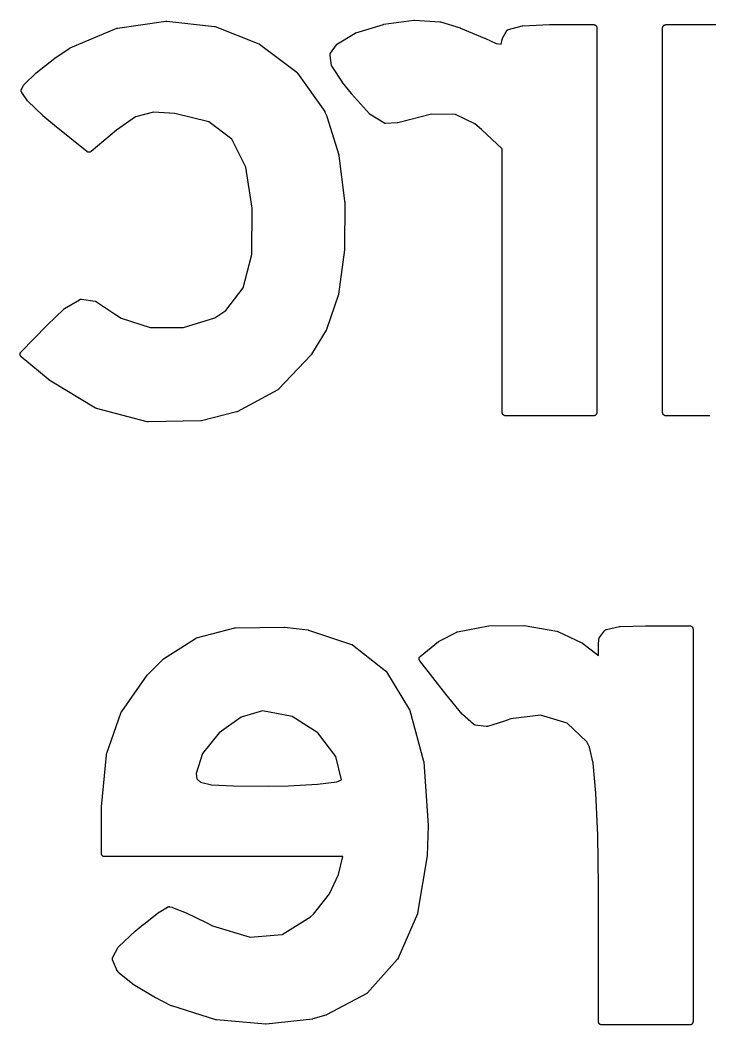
# Model space of a CAD drawing. Extents: x 69 to 230, y -100 to -50.
# Drawn here: x 76.629 to 77.711, y -99.623 to -98.046 of the extents above; entities that cross this region are included whole.
import ezdxf

# ---------------------------------------------------------------- set-up
doc = ezdxf.new("R2010")
doc.units = 0
doc.layers.add('BLACK', color=7, linetype='CONTINUOUS')

msp = doc.modelspace()

# ---------------------------------------------------------------- linework, layer by layer
at = {"layer": 'BLACK', "linetype": 'CONTINUOUS'}
for p, q in [((76.708, -98.0902), (76.7808, -98.0593)), ((76.7808, -98.0593), (76.7809, -98.0593)), ((76.7809, -98.0593), (76.781, -98.0592)), ((76.781, -98.0592), (76.7811, -98.0592)), ((76.7811, -98.0592), (76.7815, -98.0591)), ((76.7815, -98.0591), (76.7818, -98.059)), ((76.7818, -98.059), (76.7819, -98.059)), ((76.7819, -98.059), (76.7821, -98.0589)), ((76.7821, -98.0589), (76.8581, -98.0481)), ((76.8581, -98.0481), (76.8582, -98.0481)), ((76.8582, -98.0481), (76.8583, -98.0481)), ((76.8583, -98.0481), (76.8584, -98.0481)), ((76.8584, -98.0481), (76.8587, -98.0481)), ((76.8587, -98.0481), (76.8591, -98.0481)), ((76.8591, -98.0481), (76.8593, -98.0481)), ((76.8593, -98.0481), (76.8594, -98.0481)), ((76.8594, -98.0481), (76.934, -98.0565)), ((76.934, -98.0565), (76.934, -98.0565)), ((76.934, -98.0565), (76.9342, -98.0566)), ((76.9342, -98.0566), (76.9343, -98.0566)), ((76.9343, -98.0566), (76.9346, -98.0567)), ((76.9346, -98.0567), (76.935, -98.0567)), ((76.935, -98.0567), (76.9351, -98.0568)), ((76.9351, -98.0568), (76.9352, -98.0568)), ((76.9352, -98.0568), (77.0038, -98.0836)), ((77.1558, -98.0665), (77.1991, -98.0532)), ((77.1991, -98.0532), (77.1991, -98.0532)), ((77.1991, -98.0532), (77.1995, -98.0532)), ((77.1995, -98.0532), (77.1998, -98.0531)), ((77.1998, -98.0531), (77.2468, -98.0465)), ((77.2468, -98.0465), (77.2468, -98.0465)), ((77.2468, -98.0465), (77.2468, -98.0465)), ((77.2468, -98.0465), (77.2468, -98.0465)), ((77.2468, -98.0465), (77.2474, -98.0465)), ((77.2474, -98.0465), (77.2478, -98.0465)), ((77.2478, -98.0465), (77.2478, -98.0465)), ((77.2478, -98.0465), (77.2478, -98.0465)), ((77.2478, -98.0465), (77.2478, -98.0465)), ((77.2478, -98.0465), (77.2874, -98.049)), ((77.2874, -98.049), (77.2875, -98.049)), ((77.2875, -98.049), (77.2876, -98.049)), ((77.2876, -98.049), (77.2877, -98.049)), ((77.2877, -98.049), (77.2881, -98.0491)), ((77.2881, -98.0491), (77.2885, -98.0491)), ((77.2885, -98.0491), (77.2885, -98.0492)), ((77.2885, -98.0492), (77.2886, -98.0492)), ((77.2886, -98.0492), (77.3194, -98.0588)), ((77.3194, -98.0588), (77.3195, -98.0588)), ((77.3195, -98.0588), (77.3197, -98.0589)), ((77.3197, -98.0589), (77.3199, -98.059)), ((77.3199, -98.059), (77.3579, -98.075)), ((77.394, -98.0619), (77.3944, -98.0616)), ((77.3944, -98.0616), (77.3945, -98.0616)), ((77.3945, -98.0616), (77.395, -98.0614)), ((77.3945, -98.0616), (77.3945, -98.0616)), ((77.395, -98.0614), (77.3954, -98.0613)), ((77.3954, -98.0613), (77.4168, -98.0554)), ((77.3954, -98.0613), (77.3954, -98.0613)), ((77.3954, -98.0613), (77.3954, -98.0613)), ((77.4168, -98.0554), (77.4169, -98.0554)), ((77.4169, -98.0554), (77.4169, -98.0554)), ((77.4169, -98.0554), (77.417, -98.0554)), ((77.417, -98.0554), (77.4174, -98.0553)), ((77.4174, -98.0553), (77.4179, -98.0553)), ((77.4179, -98.0553), (77.4595, -98.0536)), ((77.4179, -98.0553), (77.4179, -98.0553)), ((77.4179, -98.0553), (77.4179, -98.0553)), ((77.4595, -98.0536), (77.4595, -98.0536)), ((77.4595, -98.0536), (77.4596, -98.0536)), ((77.4596, -98.0536), (77.4597, -98.0536)), ((77.4597, -98.0536), (77.5289, -98.0536)), ((77.5289, -98.0536), (77.5294, -98.0537)), ((77.5294, -98.0537), (77.5298, -98.0537)), ((77.5298, -98.0537), (77.5298, -98.0537)), ((77.5298, -98.0537), (77.5299, -98.0537)), ((77.5299, -98.0537), (77.5304, -98.0539)), ((77.5304, -98.0539), (77.5307, -98.054)), ((77.5307, -98.054), (77.5308, -98.054)), ((77.5308, -98.054), (77.5308, -98.054)), ((77.5308, -98.054), (77.5312, -98.0543)), ((77.5312, -98.0543), (77.5316, -98.0545)), ((77.5316, -98.0545), (77.5316, -98.0545)), ((77.5316, -98.0545), (77.5316, -98.0545)), ((77.5316, -98.0545), (77.532, -98.0548)), ((77.532, -98.0548), (77.5324, -98.0551)), ((77.5324, -98.0551), (77.5324, -98.0551)), ((77.5324, -98.0551), (77.5324, -98.0551)), ((77.5324, -98.0551), (77.5326, -98.0554)), ((77.5326, -98.0554), (77.533, -98.0558)), ((77.533, -98.0558), (77.533, -98.0559)), ((77.533, -98.0559), (77.533, -98.0559)), ((77.533, -98.0559), (77.5332, -98.0563)), ((77.5332, -98.0563), (77.5334, -98.0567)), ((77.5334, -98.0567), (77.5334, -98.0567)), ((77.5334, -98.0567), (77.5334, -98.0567)), ((77.5334, -98.0567), (77.5336, -98.0571)), ((77.5336, -98.0571), (77.5337, -98.0576)), ((77.5337, -98.0576), (77.5337, -98.0577)), ((77.5337, -98.0577), (77.5337, -98.0577)), ((77.5337, -98.0577), (77.5338, -98.0581)), ((77.5338, -98.0581), (77.5338, -98.0586)), ((77.5338, -98.0586), (77.5338, -98.6622)), ((77.637, -98.058), (77.6371, -98.0576)), ((77.637, -98.0585), (77.637, -98.058)), ((77.637, -98.6622), (77.637, -98.0585)), ((77.6371, -98.0576), (77.6373, -98.057)), ((77.6371, -98.0576), (77.6371, -98.0576)), ((77.6371, -98.0576), (77.6371, -98.0576)), ((77.6373, -98.057), (77.6374, -98.0567)), ((77.6374, -98.0566), (77.6377, -98.0561)), ((77.6374, -98.0567), (77.6374, -98.0566)), ((77.6374, -98.0567), (77.6374, -98.0567)), ((77.6377, -98.0561), (77.6378, -98.0558)), ((77.6378, -98.0558), (77.6378, -98.0558)), ((77.6378, -98.0558), (77.6379, -98.0558)), ((77.6379, -98.0558), (77.6382, -98.0554)), ((77.6382, -98.0554), (77.6385, -98.0551)), ((77.6385, -98.055), (77.6389, -98.0547)), ((77.6385, -98.0551), (77.6385, -98.055)), ((77.6385, -98.0551), (77.6385, -98.0551)), ((77.6389, -98.0547), (77.6392, -98.0544)), ((77.6392, -98.0544), (77.6397, -98.0542)), ((77.6392, -98.0544), (77.6392, -98.0544)), ((77.6392, -98.0544), (77.6392, -98.0544)), ((77.6397, -98.0542), (77.6401, -98.054)), ((77.6401, -98.054), (77.6405, -98.0539)), ((77.6401, -98.054), (77.6401, -98.054)), ((77.6401, -98.054), (77.6401, -98.054)), ((77.6405, -98.0539), (77.641, -98.0537)), ((77.641, -98.0537), (77.641, -98.0537)), ((77.641, -98.0537), (77.641, -98.0537)), ((77.641, -98.0537), (77.6415, -98.0537)), ((77.6415, -98.0537), (77.642, -98.0536)), ((77.642, -98.0536), (77.7804, -98.0536)), ((77.1269, -98.0837), (77.1547, -98.067)), ((77.1547, -98.067), (77.1548, -98.0669)), ((77.1548, -98.0669), (77.1549, -98.0669)), ((77.1549, -98.0668), (77.1553, -98.0667)), ((77.1549, -98.0669), (77.1549, -98.0668)), ((77.1553, -98.0667), (77.1557, -98.0665)), ((77.1557, -98.0665), (77.1558, -98.0665)), ((77.1558, -98.0665), (77.1558, -98.0665)), ((77.3579, -98.075), (77.3579, -98.075)), ((77.3579, -98.075), (77.358, -98.075)), ((77.358, -98.075), (77.358, -98.075)), ((77.358, -98.075), (77.3757, -98.0833)), ((77.3838, -98.0842), (77.3855, -98.0771)), ((77.3855, -98.0769), (77.3856, -98.0767)), ((77.3855, -98.0771), (77.3855, -98.0769)), ((77.3856, -98.0764), (77.3857, -98.0762)), ((77.3856, -98.0767), (77.3856, -98.0764)), ((77.3857, -98.076), (77.3858, -98.0757)), ((77.3857, -98.0762), (77.3857, -98.076)), ((77.3858, -98.0757), (77.3859, -98.0754)), ((77.3859, -98.0754), (77.386, -98.0753)), ((77.386, -98.0753), (77.3861, -98.0751)), ((77.3861, -98.0751), (77.3923, -98.0637)), ((77.3923, -98.0637), (77.3924, -98.0636)), ((77.3924, -98.0636), (77.3926, -98.0632)), ((77.3924, -98.0636), (77.3924, -98.0636)), ((77.3924, -98.0636), (77.3924, -98.0636)), ((77.3926, -98.0632), (77.3929, -98.0628)), ((77.3929, -98.0628), (77.3933, -98.0625)), ((77.3929, -98.0628), (77.3929, -98.0628)), ((77.3929, -98.0628), (77.3929, -98.0628)), ((77.3933, -98.0625), (77.3936, -98.0622)), ((77.3936, -98.0622), (77.3936, -98.0621)), ((77.3936, -98.0621), (77.3937, -98.0621)), ((77.3937, -98.0621), (77.394, -98.0619)), ((76.6842, -98.1057), (76.7072, -98.0906)), ((76.7072, -98.0906), (76.7076, -98.0904)), ((76.7072, -98.0906), (76.7072, -98.0906)), ((76.7076, -98.0904), (76.708, -98.0902)), ((77.0038, -98.0836), (77.0039, -98.0836)), ((77.0039, -98.0836), (77.0041, -98.0837)), ((77.0041, -98.0837), (77.0042, -98.0837)), ((77.0042, -98.0837), (77.0045, -98.0839)), ((77.0045, -98.0839), (77.0048, -98.084)), ((77.0048, -98.084), (77.0049, -98.0842)), ((77.0049, -98.0842), (77.005, -98.0842)), ((77.005, -98.0842), (77.0631, -98.1284)), ((77.1162, -98.0983), (77.1253, -98.0851)), ((77.1253, -98.0851), (77.1254, -98.0851)), ((77.1254, -98.085), (77.1257, -98.0846)), ((77.1254, -98.0851), (77.1254, -98.085)), ((77.1254, -98.085), (77.1254, -98.085)), ((77.1257, -98.0846), (77.126, -98.0843)), ((77.126, -98.0843), (77.1261, -98.0842)), ((77.126, -98.0843), (77.126, -98.0843)), ((77.1261, -98.0842), (77.1264, -98.084)), ((77.1264, -98.084), (77.1268, -98.0837)), ((77.1268, -98.0837), (77.1268, -98.0837)), ((77.1268, -98.0837), (77.1269, -98.0837)), ((77.3757, -98.0833), (77.3838, -98.0842)), ((76.6545, -98.1291), (76.6839, -98.106)), ((76.6839, -98.1059), (76.6841, -98.1058)), ((76.6839, -98.106), (76.6839, -98.1059)), ((76.6841, -98.1058), (76.6842, -98.1057)), ((77.1154, -98.1005), (77.1155, -98.1001)), ((77.1154, -98.1009), (77.1154, -98.1005)), ((77.1154, -98.101), (77.1154, -98.1009)), ((77.1154, -98.1011), (77.1154, -98.101)), ((77.1154, -98.1014), (77.1154, -98.1011)), ((77.1154, -98.1019), (77.1154, -98.1014)), ((77.1179, -98.1176), (77.1154, -98.1019)), ((77.1154, -98.1019), (77.1154, -98.1019)), ((77.1155, -98.0999), (77.1157, -98.0995)), ((77.1155, -98.1), (77.1155, -98.0999)), ((77.1155, -98.1001), (77.1155, -98.1)), ((77.1157, -98.0995), (77.1158, -98.0992)), ((77.1158, -98.0991), (77.1159, -98.099)), ((77.1158, -98.0992), (77.1158, -98.0991)), ((77.1159, -98.099), (77.1161, -98.0987)), ((77.1161, -98.0987), (77.1162, -98.0983)), ((77.1179, -98.1177), (77.1179, -98.1176)), ((77.1179, -98.1176), (77.1179, -98.1176)), ((77.1181, -98.1181), (77.1179, -98.1177)), ((77.1182, -98.1185), (77.1181, -98.1181)), ((77.1182, -98.1186), (77.1182, -98.1185)), ((77.1184, -98.119), (77.1182, -98.1186)), ((77.1182, -98.1186), (77.1182, -98.1186)), ((77.1186, -98.1194), (77.1184, -98.119)), ((77.1187, -98.1195), (77.1186, -98.1194)), ((77.1186, -98.1194), (77.1186, -98.1194)), ((77.1349, -98.1441), (77.1187, -98.1195)), ((77.1187, -98.1195), (77.1187, -98.1195)), ((76.6357, -98.1477), (76.6541, -98.1295)), ((76.6541, -98.1295), (76.6542, -98.1294)), ((76.6542, -98.1294), (76.6544, -98.1293)), ((76.6544, -98.1293), (76.6545, -98.1291)), ((77.0631, -98.1284), (77.0631, -98.1284)), ((77.0631, -98.1284), (77.0633, -98.1286)), ((77.0633, -98.1286), (77.0635, -98.1287)), ((77.0635, -98.1287), (77.0637, -98.1289)), ((77.0637, -98.1289), (77.0638, -98.1291)), ((77.0638, -98.1291), (77.064, -98.1293)), ((77.064, -98.1293), (77.0641, -98.1295)), ((77.0641, -98.1295), (77.107, -98.1901)), ((76.6311, -98.1562), (76.6312, -98.156)), ((76.6311, -98.1564), (76.6311, -98.1562)), ((76.6312, -98.156), (76.6313, -98.1557)), ((76.6313, -98.1555), (76.6314, -98.1553)), ((76.6313, -98.1557), (76.6313, -98.1555)), ((76.6314, -98.1553), (76.6315, -98.155)), ((76.6315, -98.155), (76.6316, -98.1548)), ((76.6316, -98.1548), (76.6348, -98.1489)), ((76.6348, -98.1489), (76.6349, -98.1488)), ((76.6349, -98.1488), (76.635, -98.1486)), ((76.635, -98.1486), (76.6351, -98.1484)), ((76.6351, -98.1484), (76.6353, -98.1482)), ((76.6353, -98.1482), (76.6354, -98.148)), ((76.6354, -98.148), (76.6356, -98.1479)), ((76.6356, -98.1479), (76.6357, -98.1477)), ((77.135, -98.1443), (77.1349, -98.1441)), ((77.1351, -98.1444), (77.135, -98.1443)), ((77.1351, -98.1445), (77.1351, -98.1444)), ((77.1488, -98.1619), (77.1351, -98.1445)), ((76.631, -98.1572), (76.6311, -98.1569)), ((76.6311, -98.1574), (76.631, -98.1572)), ((76.6311, -98.1567), (76.6311, -98.1564)), ((76.6311, -98.1569), (76.6311, -98.1567)), ((76.6311, -98.1576), (76.6311, -98.1574)), ((76.6311, -98.1579), (76.6311, -98.1576)), ((76.6311, -98.1582), (76.6311, -98.1579)), ((76.6312, -98.1584), (76.6311, -98.1582)), ((76.6312, -98.1586), (76.6312, -98.1584)), ((76.6313, -98.1588), (76.6312, -98.1586)), ((76.6314, -98.1591), (76.6313, -98.1588)), ((76.6315, -98.1593), (76.6314, -98.1591)), ((76.6316, -98.1595), (76.6315, -98.1593)), ((76.6317, -98.1597), (76.6316, -98.1595)), ((76.6319, -98.16), (76.6317, -98.1597)), ((76.6409, -98.1731), (76.6319, -98.16)), ((76.6319, -98.16), (76.6319, -98.16)), ((77.1489, -98.162), (77.1488, -98.1619)), ((77.149, -98.1621), (77.1489, -98.162)), ((77.1773, -98.1936), (77.149, -98.1621)), ((77.149, -98.1621), (77.149, -98.1621)), ((76.6409, -98.1732), (76.6409, -98.1731)), ((76.6409, -98.1731), (76.6409, -98.1731)), ((76.6409, -98.1731), (76.6409, -98.1731)), ((76.6412, -98.1735), (76.6409, -98.1732)), ((76.6415, -98.1739), (76.6412, -98.1735)), ((76.6416, -98.1739), (76.6415, -98.1739)), ((76.6647, -98.1963), (76.6416, -98.1739)), ((76.6416, -98.1739), (76.6416, -98.1739)), ((76.6648, -98.1963), (76.6647, -98.1963)), ((76.6649, -98.1964), (76.6648, -98.1963)), ((76.6649, -98.1965), (76.6649, -98.1964)), ((76.6834, -98.2121), (76.6649, -98.1965)), ((76.8102, -98.1982), (76.7803, -98.2193)), ((76.8387, -98.1911), (76.8102, -98.1982)), ((76.872, -98.1929), (76.8387, -98.1911)), ((76.9252, -98.2061), (76.872, -98.1929)), ((77.107, -98.1901), (77.107, -98.1901)), ((77.107, -98.1901), (77.1072, -98.1905)), ((77.1072, -98.1905), (77.1074, -98.1908)), ((77.1074, -98.1908), (77.1103, -98.197)), ((77.1103, -98.197), (77.1104, -98.1971)), ((77.1104, -98.1971), (77.1105, -98.1974)), ((77.1105, -98.1974), (77.1106, -98.1977)), ((77.1106, -98.1977), (77.129, -98.258)), ((77.1774, -98.1937), (77.1773, -98.1936)), ((77.1775, -98.1939), (77.1774, -98.1937)), ((77.1778, -98.1941), (77.1775, -98.1939)), ((77.178, -98.1943), (77.1778, -98.1941)), ((77.1782, -98.1944), (77.178, -98.1943)), ((77.1783, -98.1945), (77.1782, -98.1944)), ((77.1784, -98.1945), (77.1783, -98.1945)), ((77.1996, -98.2078), (77.1784, -98.1945)), ((77.2746, -98.194), (77.2215, -98.2075)), ((77.3122, -98.1946), (77.2746, -98.194)), ((77.3426, -98.2093), (77.3122, -98.1946)), ((76.6835, -98.2121), (76.6834, -98.2121)), ((76.6834, -98.2121), (76.6834, -98.2121)), ((76.7341, -98.2528), (76.6835, -98.2121)), ((76.6835, -98.2121), (76.6835, -98.2121)), ((76.9612, -98.2331), (76.9252, -98.2061)), ((77.2001, -98.208), (77.1996, -98.2078)), ((77.1996, -98.2078), (77.1996, -98.2078)), ((77.1996, -98.2078), (77.1996, -98.2078)), ((77.2005, -98.2082), (77.2001, -98.208)), ((77.201, -98.2083), (77.2005, -98.2082)), ((77.2005, -98.2082), (77.2005, -98.2082)), ((77.2005, -98.2082), (77.2005, -98.2082)), ((77.2014, -98.2085), (77.201, -98.2083)), ((77.202, -98.2085), (77.2014, -98.2085)), ((77.2014, -98.2085), (77.2014, -98.2085)), ((77.2014, -98.2085), (77.2014, -98.2085)), ((77.2024, -98.2085), (77.202, -98.2085)), ((77.2025, -98.2085), (77.2024, -98.2085)), ((77.2024, -98.2085), (77.2024, -98.2085)), ((77.2024, -98.2085), (77.2024, -98.2085)), ((77.2205, -98.2077), (77.2025, -98.2085)), ((77.2206, -98.2077), (77.2205, -98.2077)), ((77.221, -98.2076), (77.2206, -98.2077)), ((77.2215, -98.2075), (77.221, -98.2076)), ((77.2215, -98.2075), (77.2215, -98.2075)), ((77.3528, -98.2179), (77.3426, -98.2093)), ((77.3855, -98.2482), (77.3528, -98.2179)), ((76.7803, -98.2193), (76.7405, -98.2528)), ((76.9832, -98.277), (76.9612, -98.2331)), ((77.3855, -98.6622), (77.3855, -98.2482)), ((76.7346, -98.2531), (76.7341, -98.2528)), ((76.7349, -98.2533), (76.7346, -98.2531)), ((76.735, -98.2534), (76.7349, -98.2533)), ((76.7349, -98.2533), (76.7349, -98.2533)), ((76.7354, -98.2535), (76.735, -98.2534)), ((76.7358, -98.2537), (76.7354, -98.2535)), ((76.7359, -98.2537), (76.7358, -98.2537)), ((76.7358, -98.2537), (76.7358, -98.2537)), ((76.7364, -98.2538), (76.7359, -98.2537)), ((76.7368, -98.2539), (76.7364, -98.2538)), ((76.7374, -98.2539), (76.7368, -98.2539)), ((76.7368, -98.2539), (76.7368, -98.2539)), ((76.7368, -98.2539), (76.7368, -98.2539)), ((76.7378, -98.2539), (76.7374, -98.2539)), ((76.7382, -98.2538), (76.7378, -98.2539)), ((76.7378, -98.2539), (76.7378, -98.2539)), ((76.7378, -98.2539), (76.7378, -98.2539)), ((76.7387, -98.2537), (76.7382, -98.2538)), ((76.7388, -98.2537), (76.7387, -98.2537)), ((76.7387, -98.2537), (76.7387, -98.2537)), ((76.7392, -98.2535), (76.7388, -98.2537)), ((76.7396, -98.2533), (76.7392, -98.2535)), ((76.7397, -98.2533), (76.7396, -98.2533)), ((76.7396, -98.2533), (76.7396, -98.2533)), ((76.74, -98.2531), (76.7397, -98.2533)), ((76.7404, -98.2528), (76.74, -98.2531)), ((76.7405, -98.2528), (76.7404, -98.2528)), ((76.7405, -98.2528), (76.7405, -98.2528)), ((76.7405, -98.2528), (76.7405, -98.2528)), ((76.7405, -98.2528), (76.7405, -98.2528)), ((77.129, -98.258), (77.129, -98.258)), ((77.129, -98.258), (77.1291, -98.2584)), ((77.1291, -98.2584), (77.1291, -98.2588)), ((77.1291, -98.2588), (77.1383, -98.3308)), ((76.9934, -98.3417), (76.9832, -98.277)), ((76.9925, -98.4143), (76.9934, -98.3417)), ((77.1383, -98.3308), (77.1383, -98.3308)), ((77.1383, -98.3308), (77.1383, -98.3311)), ((77.1383, -98.3311), (77.1384, -98.3314)), ((77.1384, -98.3314), (77.1383, -98.4064)), ((77.1382, -98.407), (77.1289, -98.4762)), ((77.1383, -98.4067), (77.1382, -98.407)), ((77.1383, -98.4064), (77.1383, -98.4064)), ((77.1383, -98.4064), (77.1383, -98.4067)), ((76.9789, -98.4667), (76.9925, -98.4143)), ((76.9522, -98.502), (76.9789, -98.4667)), ((76.6987, -98.4991), (76.7222, -98.4851)), ((76.7222, -98.4851), (76.7223, -98.4851)), ((76.7223, -98.4851), (76.7224, -98.485)), ((76.7224, -98.485), (76.7226, -98.4849)), ((76.7226, -98.4849), (76.7229, -98.4848)), ((76.7229, -98.4848), (76.7232, -98.4847)), ((76.7232, -98.4847), (76.7233, -98.4847)), ((76.7233, -98.4847), (76.7235, -98.4846)), ((76.7235, -98.4846), (76.7238, -98.4845)), ((76.7238, -98.4845), (76.7241, -98.4845)), ((76.7241, -98.4845), (76.7243, -98.4845)), ((76.7243, -98.4845), (76.7245, -98.4844)), ((76.7245, -98.4844), (76.7248, -98.4845)), ((76.7248, -98.4845), (76.7251, -98.4844)), ((76.7251, -98.4844), (76.7253, -98.4845)), ((76.7253, -98.4845), (76.7255, -98.4845)), ((76.7255, -98.4845), (76.7472, -98.4876)), ((77.1286, -98.4772), (77.1099, -98.5318)), ((77.1287, -98.4767), (77.1286, -98.4772)), ((77.1288, -98.4763), (77.1287, -98.4767)), ((77.1289, -98.4762), (77.1288, -98.4763)), ((76.6719, -98.5249), (76.6978, -98.4998)), ((76.6978, -98.4998), (76.6979, -98.4998)), ((76.6979, -98.4998), (76.6979, -98.4997)), ((76.6979, -98.4997), (76.698, -98.4997)), ((76.698, -98.4997), (76.6983, -98.4994)), ((76.6983, -98.4994), (76.6986, -98.4992)), ((76.6986, -98.4992), (76.6987, -98.4991)), ((76.6987, -98.4991), (76.6987, -98.4991)), ((76.7472, -98.4876), (76.7473, -98.4876)), ((76.7473, -98.4876), (76.7474, -98.4876)), ((76.7474, -98.4876), (76.7475, -98.4876)), ((76.7475, -98.4876), (76.7479, -98.4877)), ((76.7479, -98.4877), (76.7482, -98.4878)), ((76.7482, -98.4878), (76.7483, -98.4879)), ((76.7483, -98.4879), (76.7485, -98.4879)), ((76.7485, -98.4879), (76.7488, -98.4881)), ((76.7488, -98.4881), (76.7491, -98.4882)), ((76.7491, -98.4882), (76.7492, -98.4883)), ((76.7492, -98.4883), (76.7493, -98.4884)), ((76.7493, -98.4884), (76.7771, -98.5071)), ((76.9345, -98.5136), (76.9522, -98.502)), ((76.7771, -98.5071), (76.7876, -98.5141)), ((76.7876, -98.5141), (76.8331, -98.5287)), ((76.8855, -98.5287), (76.9345, -98.5136)), ((76.6307, -98.5674), (76.6718, -98.525)), ((76.6718, -98.525), (76.6718, -98.5249)), ((76.6718, -98.5249), (76.6719, -98.5249)), ((76.6718, -98.525), (76.6718, -98.525)), ((76.8331, -98.5287), (76.8855, -98.5287)), ((77.1094, -98.5327), (77.0863, -98.5708)), ((77.1097, -98.5323), (77.1094, -98.5327)), ((77.1094, -98.5327), (77.1094, -98.5327)), ((77.1094, -98.5327), (77.1094, -98.5327)), ((77.1098, -98.5319), (77.1097, -98.5323)), ((77.1099, -98.5318), (77.1098, -98.5319)), ((77.1098, -98.5319), (77.1098, -98.5319)), ((77.1099, -98.5318), (77.1099, -98.5318)), ((76.6293, -98.5703), (76.6294, -98.5702)), ((76.6293, -98.5706), (76.6293, -98.5703)), ((76.6293, -98.5709), (76.6293, -98.5706)), ((76.6293, -98.5711), (76.6293, -98.5709)), ((76.6293, -98.5713), (76.6293, -98.5711)), ((76.6294, -98.5716), (76.6293, -98.5713)), ((76.6294, -98.57), (76.6295, -98.5697)), ((76.6294, -98.5702), (76.6294, -98.57)), ((76.6294, -98.5719), (76.6294, -98.5716)), ((76.6294, -98.5721), (76.6294, -98.5719)), ((76.6295, -98.5723), (76.6294, -98.5721)), ((76.6295, -98.5694), (76.6296, -98.5692)), ((76.6295, -98.5697), (76.6295, -98.5694)), ((76.6296, -98.5726), (76.6295, -98.5723)), ((76.6296, -98.569), (76.6298, -98.5688)), ((76.6296, -98.5692), (76.6296, -98.569)), ((76.6297, -98.5728), (76.6296, -98.5726)), ((76.6298, -98.573), (76.6297, -98.5728)), ((76.6298, -98.5688), (76.6299, -98.5685)), ((76.6298, -98.5732), (76.6298, -98.573)), ((76.63, -98.5734), (76.6298, -98.5732)), ((76.6299, -98.5685), (76.63, -98.5683)), ((76.63, -98.5683), (76.6301, -98.5682)), ((76.6302, -98.5737), (76.63, -98.5734)), ((76.6301, -98.5682), (76.6303, -98.5679)), ((76.6303, -98.5738), (76.6302, -98.5737)), ((76.6303, -98.5679), (76.6304, -98.5677)), ((76.6304, -98.574), (76.6303, -98.5738)), ((76.6304, -98.5677), (76.6306, -98.5675)), ((76.6306, -98.5742), (76.6304, -98.574)), ((76.6306, -98.5675), (76.6307, -98.5674)), ((76.6308, -98.5744), (76.6306, -98.5742)), ((76.6309, -98.5746), (76.6308, -98.5744)), ((76.6311, -98.5747), (76.6309, -98.5746)), ((76.6767, -98.6123), (76.6311, -98.5747)), ((76.6311, -98.5747), (76.6311, -98.5747)), ((77.0856, -98.5716), (77.0347, -98.6256)), ((77.0859, -98.5712), (77.0856, -98.5716)), ((77.0856, -98.5716), (77.0856, -98.5716)), ((77.0856, -98.5716), (77.0856, -98.5716)), ((77.0862, -98.5709), (77.0859, -98.5712)), ((77.0863, -98.5708), (77.0862, -98.5709)), ((77.0862, -98.5709), (77.0862, -98.5709)), ((76.677, -98.6125), (76.6767, -98.6123)), ((76.6772, -98.6127), (76.677, -98.6125)), ((76.6773, -98.6127), (76.6772, -98.6127)), ((76.7477, -98.6552), (76.6773, -98.6127)), ((77.0334, -98.6265), (76.9697, -98.6608)), ((77.0336, -98.6264), (77.0334, -98.6265)), ((77.0339, -98.6262), (77.0336, -98.6264)), ((77.034, -98.6261), (77.0339, -98.6262)), ((77.0342, -98.626), (77.034, -98.6261)), ((77.0344, -98.6258), (77.0342, -98.626)), ((77.0346, -98.6256), (77.0344, -98.6258)), ((77.0347, -98.6256), (77.0346, -98.6256)), ((76.7479, -98.6552), (76.7477, -98.6552)), ((76.7481, -98.6553), (76.7479, -98.6552)), ((76.7484, -98.6555), (76.7481, -98.6553)), ((76.7486, -98.6556), (76.7484, -98.6555)), ((76.7488, -98.6556), (76.7486, -98.6556)), ((76.749, -98.6557), (76.7488, -98.6556)), ((76.7491, -98.6557), (76.749, -98.6557)), ((76.8285, -98.6766), (76.7491, -98.6557)), ((76.9129, -98.6753), (76.8299, -98.6768)), ((76.913, -98.6753), (76.9129, -98.6753)), ((76.9129, -98.6753), (76.9129, -98.6753)), ((76.9134, -98.6752), (76.913, -98.6753)), ((76.9138, -98.6752), (76.9134, -98.6752)), ((76.9139, -98.6751), (76.9138, -98.6752)), ((76.914, -98.6751), (76.9139, -98.6751)), ((76.9139, -98.6751), (76.9139, -98.6751)), ((76.9685, -98.6613), (76.914, -98.6751)), ((76.9686, -98.6612), (76.9685, -98.6613)), ((76.9687, -98.6612), (76.9686, -98.6612)), ((76.9691, -98.6611), (76.9687, -98.6612)), ((76.9695, -98.6609), (76.9691, -98.6611)), ((76.9696, -98.6608), (76.9695, -98.6609)), ((76.9695, -98.6609), (76.9695, -98.6609)), ((76.9697, -98.6608), (76.9696, -98.6608)), ((77.3855, -98.6627), (77.3855, -98.6622)), ((77.3856, -98.6631), (77.3855, -98.6627)), ((77.3856, -98.6632), (77.3856, -98.6631)), ((77.3856, -98.6631), (77.3856, -98.6631)), ((77.3857, -98.6636), (77.3856, -98.6632)), ((77.3859, -98.6641), (77.3857, -98.6636)), ((77.3861, -98.6645), (77.3859, -98.6641)), ((77.3859, -98.6641), (77.3859, -98.6641)), ((77.3859, -98.6641), (77.3859, -98.6641)), ((77.3863, -98.6649), (77.3861, -98.6645)), ((77.3866, -98.6653), (77.3863, -98.6649)), ((77.3863, -98.6649), (77.3863, -98.6649)), ((77.3863, -98.6649), (77.3863, -98.6649)), ((77.3869, -98.6657), (77.3866, -98.6653)), ((77.3873, -98.666), (77.3869, -98.6657)), ((77.3869, -98.6657), (77.3869, -98.6657)), ((77.3869, -98.6657), (77.3869, -98.6657)), ((77.3877, -98.6663), (77.3873, -98.666)), ((77.388, -98.6665), (77.3877, -98.6663)), ((77.3877, -98.6663), (77.3877, -98.6663)), ((77.3877, -98.6663), (77.3877, -98.6663)), ((77.3885, -98.6668), (77.388, -98.6665)), ((77.3886, -98.6668), (77.3885, -98.6668)), ((77.3885, -98.6668), (77.3885, -98.6668)), ((77.3889, -98.6669), (77.3886, -98.6668)), ((77.3895, -98.6671), (77.3889, -98.6669)), ((77.3899, -98.6671), (77.3895, -98.6671)), ((77.3895, -98.6671), (77.3895, -98.6671)), ((77.3895, -98.6671), (77.3895, -98.6671)), ((77.3904, -98.6672), (77.3899, -98.6671)), ((77.5288, -98.6672), (77.3904, -98.6672)), ((77.5293, -98.6671), (77.5288, -98.6672)), ((77.5297, -98.6671), (77.5293, -98.6671)), ((77.5298, -98.6671), (77.5297, -98.6671)), ((77.5303, -98.6669), (77.5298, -98.6671)), ((77.5298, -98.6671), (77.5298, -98.6671)), ((77.5307, -98.6668), (77.5303, -98.6669)), ((77.5311, -98.6666), (77.5307, -98.6668)), ((77.5307, -98.6668), (77.5307, -98.6668)), ((77.5307, -98.6668), (77.5307, -98.6668)), ((77.5315, -98.6664), (77.5311, -98.6666)), ((77.5316, -98.6664), (77.5315, -98.6664)), ((77.532, -98.666), (77.5316, -98.6663)), ((77.5316, -98.6663), (77.5316, -98.6664)), ((77.5323, -98.6658), (77.532, -98.666)), ((77.5326, -98.6654), (77.5323, -98.6657)), ((77.5323, -98.6657), (77.5323, -98.6657)), ((77.5323, -98.6657), (77.5323, -98.6658)), ((77.5329, -98.665), (77.5326, -98.6654)), ((77.533, -98.665), (77.5329, -98.665)), ((77.5329, -98.665), (77.5329, -98.665)), ((77.5331, -98.6646), (77.533, -98.665)), ((77.5334, -98.6641), (77.5331, -98.6646)), ((77.5335, -98.6637), (77.5334, -98.6641)), ((77.5334, -98.6641), (77.5334, -98.6641)), ((77.5334, -98.6641), (77.5334, -98.6641)), ((77.5337, -98.6632), (77.5335, -98.6637)), ((77.5338, -98.6627), (77.5337, -98.6632)), ((77.5337, -98.6632), (77.5337, -98.6632)), ((77.5337, -98.6632), (77.5337, -98.6632)), ((77.5338, -98.6622), (77.5338, -98.6627)), ((77.637, -98.6627), (77.637, -98.6622)), ((77.6371, -98.6631), (77.637, -98.6627)), ((77.6371, -98.6632), (77.6371, -98.6631)), ((77.6371, -98.6631), (77.6371, -98.6631)), ((77.6372, -98.6636), (77.6371, -98.6632)), ((77.6373, -98.6641), (77.6372, -98.6636)), ((77.6374, -98.6641), (77.6373, -98.6641)), ((77.6376, -98.6645), (77.6374, -98.6641)), ((77.6374, -98.6641), (77.6374, -98.6641)), ((77.6378, -98.6649), (77.6376, -98.6645)), ((77.6381, -98.6653), (77.6378, -98.6649)), ((77.6378, -98.6649), (77.6378, -98.6649)), ((77.6378, -98.6649), (77.6378, -98.6649)), ((77.6384, -98.6657), (77.6381, -98.6653)), ((77.6388, -98.666), (77.6384, -98.6657)), ((77.6384, -98.6657), (77.6384, -98.6657)), ((77.6384, -98.6657), (77.6384, -98.6657)), ((77.6392, -98.6663), (77.6388, -98.666)), ((77.6395, -98.6665), (77.6392, -98.6663)), ((77.6392, -98.6663), (77.6392, -98.6663)), ((77.6392, -98.6663), (77.6392, -98.6663)), ((77.64, -98.6668), (77.6395, -98.6665)), ((77.6404, -98.6669), (77.64, -98.6668)), ((77.64, -98.6668), (77.64, -98.6668)), ((77.64, -98.6668), (77.64, -98.6668)), ((77.6409, -98.6671), (77.6404, -98.6669)), ((77.641, -98.6671), (77.6409, -98.6671)), ((77.6414, -98.6671), (77.641, -98.6671)), ((77.641, -98.6671), (77.641, -98.6671)), ((77.6419, -98.6672), (77.6414, -98.6671)), ((77.7111, -98.6672), (77.6419, -98.6672)), ((77.7112, -98.6672), (77.7111, -98.6672)), ((76.8287, -98.6766), (76.8285, -98.6766)), ((76.8288, -98.6767), (76.8287, -98.6766)), ((76.8291, -98.6767), (76.8288, -98.6767)), ((76.8295, -98.6768), (76.8291, -98.6767)), ((76.8296, -98.6768), (76.8295, -98.6768)), ((76.8298, -98.6768), (76.8296, -98.6768)), ((76.8299, -98.6768), (76.8298, -98.6768)), ((76.9061, -99.0158), (76.9662, -99.0001)), ((76.9662, -99.0001), (76.9662, -99.0001)), ((76.9662, -99.0001), (76.9663, -99.0001)), ((76.9663, -99.0001), (76.9664, -99.0001)), ((76.9664, -99.0001), (76.9668, -99)), ((76.9668, -99), (76.9672, -99)), ((76.9672, -99), (76.9673, -99)), ((76.9673, -99), (77.0433, -98.9989)), ((76.9673, -99), (76.9673, -99)), ((77.0433, -98.9989), (77.0433, -98.9989)), ((77.0433, -98.9989), (77.0436, -98.9989)), ((77.0436, -98.9989), (77.0439, -98.9989)), ((77.0439, -98.9989), (77.0806, -99.0032)), ((77.0806, -99.0032), (77.0807, -99.0032)), ((77.0807, -99.0032), (77.0812, -99.0033)), ((77.0812, -99.0033), (77.0816, -99.0034)), ((77.0816, -99.0034), (77.0816, -99.0034)), ((77.0816, -99.0034), (77.0816, -99.0034)), ((77.0816, -99.0034), (77.1493, -99.0258)), ((77.2866, -99.0207), (77.3141, -99.0066)), ((77.3141, -99.0066), (77.3142, -99.0065)), ((77.3142, -99.0065), (77.3143, -99.0065)), ((77.3143, -99.0065), (77.3145, -99.0064)), ((77.3145, -99.0064), (77.3148, -99.0063)), ((77.3148, -99.0063), (77.3151, -99.0062)), ((77.3151, -99.0062), (77.3153, -99.0062)), ((77.3153, -99.0062), (77.3154, -99.0061)), ((77.3154, -99.0061), (77.3638, -98.9966)), ((77.3638, -98.9966), (77.3643, -98.9965)), ((77.3638, -98.9966), (77.3638, -98.9966)), ((77.3643, -98.9965), (77.3647, -98.9965)), ((77.3647, -98.9965), (77.4192, -98.9962)), ((77.4192, -98.9962), (77.4193, -98.9962)), ((77.4193, -98.9962), (77.4197, -98.9962)), ((77.4197, -98.9962), (77.4201, -98.9962)), ((77.4201, -98.9962), (77.4711, -99.005)), ((77.4711, -99.005), (77.4712, -99.005)), ((77.4712, -99.005), (77.4713, -99.0051)), ((77.4713, -99.0051), (77.4715, -99.0051)), ((77.4715, -99.0051), (77.4718, -99.0052)), ((77.4718, -99.0052), (77.4721, -99.0053)), ((77.4721, -99.0053), (77.4722, -99.0054)), ((77.4722, -99.0054), (77.4724, -99.0054)), ((77.4724, -99.0054), (77.5104, -99.0232)), ((77.5382, -99.0149), (77.5459, -99.0044)), ((77.5459, -99.0043), (77.5461, -99.0041)), ((77.5459, -99.0044), (77.5459, -99.0043)), ((77.5461, -99.0041), (77.5463, -99.0039)), ((77.5463, -99.0039), (77.5464, -99.0038)), ((77.5464, -99.0038), (77.5466, -99.0036)), ((77.5466, -99.0036), (77.5468, -99.0034)), ((77.5468, -99.0034), (77.547, -99.0033)), ((77.547, -99.0033), (77.5472, -99.0032)), ((77.5472, -99.0032), (77.5473, -99.0031)), ((77.5473, -99.0031), (77.5476, -99.0029)), ((77.5476, -99.0029), (77.5479, -99.0028)), ((77.5479, -99.0028), (77.5481, -99.0027)), ((77.5481, -99.0027), (77.5482, -99.0026)), ((77.5482, -99.0026), (77.5485, -99.0026)), ((77.5485, -99.0026), (77.5488, -99.0025)), ((77.5488, -99.0025), (77.5696, -98.9978)), ((77.5696, -98.9978), (77.5696, -98.9978)), ((77.5696, -98.9978), (77.5696, -98.9978)), ((77.5696, -98.9978), (77.5696, -98.9978)), ((77.5696, -98.9978), (77.5696, -98.9978)), ((77.5696, -98.9978), (77.5701, -98.9978)), ((77.5701, -98.9978), (77.5705, -98.9977)), ((77.5705, -98.9977), (77.6104, -98.9967)), ((77.6104, -98.9967), (77.6105, -98.9967)), ((77.6105, -98.9967), (77.6105, -98.9967)), ((77.6105, -98.9967), (77.6105, -98.9967)), ((77.6105, -98.9967), (77.6798, -98.9967)), ((77.6798, -98.9967), (77.6803, -98.9967)), ((77.6803, -98.9967), (77.6807, -98.9968)), ((77.6807, -98.9968), (77.6807, -98.9968)), ((77.6807, -98.9968), (77.6807, -98.9968)), ((77.6807, -98.9968), (77.6813, -98.997)), ((77.6813, -98.997), (77.6816, -98.9971)), ((77.6816, -98.9971), (77.6817, -98.9971)), ((77.6817, -98.9971), (77.6817, -98.9971)), ((77.6817, -98.9971), (77.6821, -98.9973)), ((77.6821, -98.9973), (77.6825, -98.9975)), ((77.6825, -98.9975), (77.6825, -98.9975)), ((77.6825, -98.9975), (77.6825, -98.9976)), ((77.6825, -98.9976), (77.6829, -98.9979)), ((77.6829, -98.9979), (77.6833, -98.9982)), ((77.6833, -98.9982), (77.6833, -98.9982)), ((77.6833, -98.9982), (77.6833, -98.9982)), ((77.6833, -98.9982), (77.6835, -98.9985)), ((77.6835, -98.9985), (77.6839, -98.9989)), ((77.6839, -98.9989), (77.6839, -98.9989)), ((77.6839, -98.9989), (77.6839, -98.9989)), ((77.6839, -98.9989), (77.6841, -98.9993)), ((77.6841, -98.9993), (77.6843, -98.9998)), ((77.6843, -98.9998), (77.6843, -98.9998)), ((77.6843, -98.9998), (77.6843, -98.9998)), ((77.6843, -98.9998), (77.6845, -99.0002)), ((77.6845, -99.0002), (77.6846, -99.0007)), ((77.6846, -99.0007), (77.6846, -99.0007)), ((77.6846, -99.0007), (77.6846, -99.0007)), ((77.6846, -99.0007), (77.6846, -99.0011)), ((77.6846, -99.0011), (77.6847, -99.0017)), ((77.6847, -99.0017), (77.6847, -99.6179)), ((76.8543, -99.0486), (76.9046, -99.0164)), ((76.9046, -99.0164), (76.9047, -99.0163)), ((76.9047, -99.0163), (76.9049, -99.0162)), ((76.9049, -99.0162), (76.9051, -99.0161)), ((76.9051, -99.0161), (76.9054, -99.016)), ((76.9054, -99.016), (76.9056, -99.0159)), ((76.9056, -99.0159), (76.9058, -99.0158)), ((76.9058, -99.0158), (76.9061, -99.0158)), ((77.2568, -99.0447), (77.2857, -99.0212)), ((77.2857, -99.0212), (77.2858, -99.0212)), ((77.2858, -99.0212), (77.2865, -99.0207)), ((77.2865, -99.0207), (77.2866, -99.0207)), ((77.2866, -99.0207), (77.2866, -99.0207)), ((77.2866, -99.0207), (77.2866, -99.0207)), ((77.2866, -99.0207), (77.2866, -99.0207)), ((77.5364, -99.0273), (77.5372, -99.0174)), ((77.5372, -99.0174), (77.5373, -99.017)), ((77.5372, -99.0174), (77.5372, -99.0174)), ((77.5373, -99.017), (77.5374, -99.0167)), ((77.5374, -99.0164), (77.5376, -99.0161)), ((77.5374, -99.0165), (77.5374, -99.0164)), ((77.5374, -99.0167), (77.5374, -99.0165)), ((77.5376, -99.0161), (77.5377, -99.0157)), ((77.5377, -99.0156), (77.5378, -99.0155)), ((77.5377, -99.0157), (77.5377, -99.0156)), ((77.5378, -99.0155), (77.538, -99.0152)), ((77.538, -99.0152), (77.5382, -99.0149)), ((77.1493, -99.0258), (77.1493, -99.0258)), ((77.1493, -99.0258), (77.1497, -99.026)), ((77.1497, -99.026), (77.15, -99.0261)), ((77.15, -99.0261), (77.1501, -99.0262)), ((77.1501, -99.0262), (77.1502, -99.0262)), ((77.1502, -99.0262), (77.1505, -99.0264)), ((77.1505, -99.0264), (77.1508, -99.0266)), ((77.1508, -99.0266), (77.2026, -99.0673)), ((77.5104, -99.0232), (77.5104, -99.0232)), ((77.5104, -99.0232), (77.5105, -99.0233)), ((77.5105, -99.0233), (77.5105, -99.0233)), ((77.5105, -99.0233), (77.5109, -99.0235)), ((77.5109, -99.0235), (77.5113, -99.0238)), ((77.5113, -99.0238), (77.5113, -99.0238)), ((77.5113, -99.0238), (77.5113, -99.0238)), ((77.5113, -99.0238), (77.5364, -99.0435)), ((77.5364, -99.0275), (77.5364, -99.0273)), ((77.5364, -99.0277), (77.5364, -99.0275)), ((77.5364, -99.0435), (77.5364, -99.0277)), ((76.8291, -99.0734), (76.8535, -99.0493)), ((76.8535, -99.0492), (76.8543, -99.0486)), ((76.8535, -99.0493), (76.8535, -99.0492)), ((76.8543, -99.0486), (76.8543, -99.0486)), ((77.2549, -99.0489), (77.255, -99.0485)), ((77.255, -99.049), (77.2549, -99.0489)), ((77.255, -99.0479), (77.2551, -99.0475)), ((77.255, -99.048), (77.255, -99.0479)), ((77.255, -99.0485), (77.255, -99.048)), ((77.255, -99.048), (77.255, -99.048)), ((77.255, -99.0494), (77.255, -99.049)), ((77.255, -99.049), (77.255, -99.049)), ((77.2551, -99.0499), (77.255, -99.0494)), ((77.2551, -99.0475), (77.2552, -99.0471)), ((77.2551, -99.05), (77.2551, -99.0499)), ((77.2551, -99.0499), (77.2551, -99.0499)), ((77.2553, -99.0503), (77.2551, -99.05)), ((77.2552, -99.047), (77.2554, -99.0466)), ((77.2552, -99.0471), (77.2552, -99.047)), ((77.2552, -99.047), (77.2552, -99.047)), ((77.2555, -99.0508), (77.2553, -99.0503)), ((77.2554, -99.0466), (77.2555, -99.0462)), ((77.2555, -99.0462), (77.2556, -99.0461)), ((77.2555, -99.0509), (77.2555, -99.0508)), ((77.2555, -99.0508), (77.2555, -99.0508)), ((77.2557, -99.0512), (77.2555, -99.0509)), ((77.2556, -99.0461), (77.2558, -99.0457)), ((77.2556, -99.0461), (77.2556, -99.0461)), ((77.256, -99.0516), (77.2557, -99.0512)), ((77.2558, -99.0457), (77.2561, -99.0454)), ((77.256, -99.0517), (77.256, -99.0516)), ((77.2972, -99.1037), (77.256, -99.0517)), ((77.2561, -99.0454), (77.2561, -99.0453)), ((77.2561, -99.0453), (77.2562, -99.0453)), ((77.2562, -99.0453), (77.2565, -99.045)), ((77.2565, -99.045), (77.2568, -99.0447)), ((77.2026, -99.0673), (77.2027, -99.0674)), ((77.2027, -99.0674), (77.2029, -99.0676)), ((77.2029, -99.0676), (77.2032, -99.0679)), ((77.2032, -99.0679), (77.2033, -99.068)), ((77.2033, -99.068), (77.2034, -99.0681)), ((77.2034, -99.0681), (77.2036, -99.0684)), ((77.2036, -99.0684), (77.2038, -99.0687)), ((77.2038, -99.0687), (77.2402, -99.1283)), ((76.7886, -99.131), (76.8285, -99.0741)), ((76.8285, -99.0741), (76.8286, -99.074)), ((76.8286, -99.074), (76.8288, -99.0737)), ((76.8288, -99.0737), (76.8291, -99.0734)), ((77.3226, -99.1352), (77.2972, -99.1037)), ((77.2972, -99.1037), (77.2972, -99.1037)), ((77.2972, -99.1037), (77.2972, -99.1037)), ((76.765, -99.1983), (76.7879, -99.1323)), ((76.7879, -99.1323), (76.788, -99.1322)), ((76.788, -99.132), (76.7881, -99.1319)), ((76.788, -99.1322), (76.788, -99.132)), ((76.7881, -99.1319), (76.7882, -99.1316)), ((76.7882, -99.1316), (76.7884, -99.1313)), ((76.7884, -99.1313), (76.7885, -99.1312)), ((76.7885, -99.1312), (76.7886, -99.131)), ((77.0097, -99.1299), (76.976, -99.1398)), ((77.0561, -99.1388), (77.0097, -99.1299)), ((77.2402, -99.1283), (77.2403, -99.1284)), ((77.2403, -99.1284), (77.2403, -99.1286)), ((77.2403, -99.1286), (77.2404, -99.1287)), ((77.2404, -99.1287), (77.2405, -99.129)), ((77.2405, -99.129), (77.2407, -99.1293)), ((77.2407, -99.1293), (77.2407, -99.1295)), ((77.2407, -99.1295), (77.2408, -99.1296)), ((77.2408, -99.1296), (77.2622, -99.2089)), ((76.976, -99.1398), (76.9415, -99.1646)), ((77.0965, -99.1647), (77.0561, -99.1388)), ((77.3229, -99.1355), (77.3226, -99.1352)), ((77.3231, -99.1358), (77.3229, -99.1355)), ((77.3232, -99.1358), (77.3231, -99.1358)), ((77.3404, -99.1512), (77.3232, -99.1358)), ((77.3874, -99.147), (77.3623, -99.1546)), ((77.3875, -99.147), (77.3874, -99.147)), ((77.3876, -99.1469), (77.3875, -99.147)), ((77.3877, -99.1469), (77.3876, -99.1469)), ((77.3989, -99.1428), (77.3877, -99.1469)), ((77.4453, -99.1367), (77.3989, -99.1428)), ((77.4871, -99.1496), (77.4453, -99.1367)), ((76.9415, -99.1646), (76.9154, -99.1968)), ((77.1244, -99.202), (77.0965, -99.1647)), ((77.3408, -99.1514), (77.3404, -99.1512)), ((77.3412, -99.1517), (77.3408, -99.1514)), ((77.3416, -99.1519), (77.3412, -99.1517)), ((77.3412, -99.1517), (77.3412, -99.1517)), ((77.3412, -99.1517), (77.3412, -99.1517)), ((77.3421, -99.1521), (77.3416, -99.1519)), ((77.3425, -99.1523), (77.3421, -99.1521)), ((77.3421, -99.1521), (77.3421, -99.1521)), ((77.3421, -99.1521), (77.3421, -99.1521)), ((77.343, -99.1524), (77.3425, -99.1523)), ((77.3431, -99.1524), (77.343, -99.1524)), ((77.3602, -99.1547), (77.3431, -99.1524)), ((77.3431, -99.1524), (77.3431, -99.1524)), ((77.3431, -99.1524), (77.3431, -99.1524)), ((77.3431, -99.1524), (77.3431, -99.1524)), ((77.3603, -99.1547), (77.3602, -99.1547)), ((77.3608, -99.1548), (77.3603, -99.1547)), ((77.3603, -99.1547), (77.3603, -99.1547)), ((77.3612, -99.1548), (77.3608, -99.1548)), ((77.3613, -99.1548), (77.3612, -99.1548)), ((77.3617, -99.1547), (77.3613, -99.1548)), ((77.3613, -99.1548), (77.3613, -99.1548)), ((77.3622, -99.1546), (77.3617, -99.1547)), ((77.3623, -99.1546), (77.3622, -99.1546)), ((77.3622, -99.1546), (77.3622, -99.1546)), ((77.3623, -99.1546), (77.3623, -99.1546)), ((77.5179, -99.1788), (77.4871, -99.1496)), ((77.5224, -99.1872), (77.5179, -99.1788)), ((77.5279, -99.212), (77.5224, -99.1872)), ((76.7569, -99.2807), (76.7648, -99.1995)), ((76.7648, -99.1993), (76.7649, -99.1989)), ((76.7648, -99.1994), (76.7648, -99.1993)), ((76.7648, -99.1993), (76.7648, -99.1993)), ((76.7648, -99.1995), (76.7648, -99.1994)), ((76.7649, -99.1989), (76.765, -99.1985)), ((76.765, -99.1984), (76.765, -99.1983)), ((76.765, -99.1985), (76.765, -99.1984)), ((76.9154, -99.1968), (76.9052, -99.2286)), ((77.1332, -99.2385), (77.1244, -99.202)), ((77.2622, -99.2089), (77.2622, -99.209)), ((77.2622, -99.209), (77.2623, -99.2095)), ((77.2623, -99.2095), (77.2624, -99.2099)), ((77.2624, -99.2099), (77.2646, -99.2411)), ((77.5323, -99.2592), (77.5279, -99.212)), ((76.9052, -99.2286), (76.9064, -99.2368)), ((76.9064, -99.2368), (76.9122, -99.2422)), ((76.9122, -99.2422), (76.9296, -99.246)), ((77.0956, -99.2454), (77.126, -99.2416)), ((77.126, -99.2416), (77.1332, -99.2385)), ((77.2646, -99.2411), (77.2693, -99.3094)), ((76.9296, -99.246), (76.9642, -99.2478)), ((76.9642, -99.2478), (77.0195, -99.2482)), ((77.0195, -99.2482), (77.0503, -99.2478)), ((77.0503, -99.2478), (77.0956, -99.2454)), ((77.5352, -99.3249), (77.5323, -99.2592)), ((76.7568, -99.3538), (76.7569, -99.2877)), ((76.7569, -99.2809), (76.7569, -99.2807)), ((76.7569, -99.2811), (76.7569, -99.2809)), ((76.7569, -99.2812), (76.7569, -99.2811)), ((76.7569, -99.2877), (76.7569, -99.2812)), ((76.7569, -99.2877), (76.7569, -99.2877)), ((77.2694, -99.3099), (77.2677, -99.3569)), ((77.2693, -99.3094), (77.2693, -99.3095)), ((77.2693, -99.3095), (77.2693, -99.3097)), ((77.2693, -99.3097), (77.2694, -99.3099)), ((77.5364, -99.4057), (77.5352, -99.3249)), ((76.7568, -99.3542), (76.7568, -99.3538)), ((76.7569, -99.3547), (76.7568, -99.3542)), ((76.757, -99.3552), (76.7569, -99.3547)), ((76.7569, -99.3547), (76.7569, -99.3547)), ((76.7569, -99.3547), (76.7569, -99.3547)), ((76.7571, -99.3556), (76.757, -99.3552)), ((76.7572, -99.3556), (76.7571, -99.3556)), ((76.7572, -99.3557), (76.7572, -99.3556)), ((76.7573, -99.356), (76.7572, -99.3557)), ((76.7576, -99.3565), (76.7573, -99.356)), ((76.7579, -99.3569), (76.7576, -99.3565)), ((76.7576, -99.3565), (76.7576, -99.3565)), ((76.7576, -99.3565), (76.7576, -99.3565)), ((76.7582, -99.3573), (76.7579, -99.3569)), ((76.7586, -99.3576), (76.7582, -99.3573)), ((76.7582, -99.3573), (76.7582, -99.3573)), ((76.7582, -99.3573), (76.7582, -99.3573)), ((76.759, -99.3579), (76.7586, -99.3576)), ((76.7593, -99.3581), (76.759, -99.3579)), ((76.759, -99.3579), (76.759, -99.3579)), ((76.759, -99.3579), (76.759, -99.3579)), ((76.7598, -99.3584), (76.7593, -99.3581)), ((76.7602, -99.3585), (76.7598, -99.3584)), ((76.7598, -99.3584), (76.7598, -99.3584)), ((76.7598, -99.3584), (76.7598, -99.3584)), ((76.7607, -99.3587), (76.7602, -99.3585)), ((76.7608, -99.3587), (76.7607, -99.3587)), ((76.7612, -99.3587), (76.7608, -99.3587)), ((76.7608, -99.3587), (76.7608, -99.3587)), ((76.7617, -99.3588), (76.7612, -99.3587)), ((77.1354, -99.3588), (76.7617, -99.3588)), ((77.1289, -99.3867), (77.1354, -99.3588)), ((77.2677, -99.3575), (77.2528, -99.4473)), ((77.2677, -99.3569), (77.2677, -99.3569)), ((77.2677, -99.3569), (77.2677, -99.3572)), ((77.2677, -99.3572), (77.2677, -99.3575)), ((77.1147, -99.417), (77.1289, -99.3867)), ((77.0897, -99.4489), (77.1147, -99.417)), ((77.5364, -99.4172), (77.5364, -99.4057)), ((77.5364, -99.4057), (77.5364, -99.4057)), ((77.5364, -99.6178), (77.5364, -99.4172)), ((76.8226, -99.4651), (76.847, -99.4461)), ((76.847, -99.4461), (76.8473, -99.4459)), ((76.847, -99.4461), (76.847, -99.4461)), ((76.8473, -99.4459), (76.8475, -99.4458)), ((76.8475, -99.4458), (76.8603, -99.438)), ((76.8603, -99.438), (76.8607, -99.4378)), ((76.8603, -99.438), (76.8603, -99.438)), ((76.8607, -99.4378), (76.861, -99.4376)), ((76.861, -99.4376), (76.8611, -99.4376)), ((76.8611, -99.4376), (76.8612, -99.4376)), ((76.8612, -99.4376), (76.8616, -99.4375)), ((76.8616, -99.4375), (76.862, -99.4374)), ((76.862, -99.4374), (76.8621, -99.4374)), ((76.8621, -99.4374), (76.8622, -99.4373)), ((76.8622, -99.4373), (76.8626, -99.4373)), ((76.8626, -99.4373), (76.863, -99.4373)), ((76.863, -99.4373), (76.863, -99.4373)), ((76.863, -99.4373), (76.8631, -99.4373)), ((76.8631, -99.4373), (76.8635, -99.4374)), ((76.8635, -99.4374), (76.8639, -99.4374)), ((76.8639, -99.4374), (76.8676, -99.4382)), ((76.8676, -99.4382), (76.8677, -99.4382)), ((76.8677, -99.4382), (76.8681, -99.4384)), ((76.8681, -99.4384), (76.8684, -99.4385)), ((76.8684, -99.4385), (76.8895, -99.4471)), ((76.8895, -99.4471), (76.8895, -99.4471)), ((76.8895, -99.4471), (76.8896, -99.4472)), ((76.8896, -99.4472), (76.8897, -99.4472)), ((76.8897, -99.4472), (76.9211, -99.4624)), ((77.2524, -99.4484), (77.2218, -99.519)), ((77.2525, -99.4483), (77.2524, -99.4484)), ((77.2524, -99.4484), (77.2524, -99.4484)), ((77.2526, -99.4479), (77.2525, -99.4483)), ((77.2527, -99.4475), (77.2526, -99.4479)), ((77.2528, -99.4473), (77.2527, -99.4473)), ((77.2527, -99.4473), (77.2527, -99.4474)), ((77.2527, -99.4474), (77.2527, -99.4475)), ((76.9211, -99.4624), (76.9211, -99.4624)), ((76.9211, -99.4624), (76.9212, -99.4624)), ((76.9212, -99.4624), (76.931, -99.4673)), ((77.0404, -99.4808), (77.085, -99.4535)), ((77.085, -99.4535), (77.0897, -99.4489)), ((76.7841, -99.4997), (76.8098, -99.4758)), ((76.8098, -99.4758), (76.8099, -99.4757)), ((76.8099, -99.4757), (76.81, -99.4756)), ((76.8099, -99.4757), (76.8099, -99.4757)), ((76.81, -99.4756), (76.8224, -99.4652)), ((76.8224, -99.4652), (76.8225, -99.4652)), ((76.8225, -99.4652), (76.8226, -99.4651)), ((76.8225, -99.4652), (76.8225, -99.4652)), ((76.931, -99.4673), (76.9901, -99.4854)), ((76.9901, -99.4854), (77.0404, -99.4808)), ((76.7747, -99.5167), (76.7831, -99.501)), ((76.7831, -99.5009), (76.7833, -99.5006)), ((76.7831, -99.501), (76.7831, -99.5009)), ((76.7833, -99.5006), (76.7835, -99.5004)), ((76.7835, -99.5004), (76.7836, -99.5002)), ((76.7836, -99.5002), (76.7837, -99.5001)), ((76.7837, -99.5001), (76.7839, -99.4999)), ((76.7839, -99.4999), (76.7841, -99.4997)), ((76.7741, -99.5186), (76.7742, -99.5183)), ((76.7741, -99.5188), (76.7741, -99.5186)), ((76.7741, -99.519), (76.7741, -99.5188)), ((76.7741, -99.5193), (76.7741, -99.519)), ((76.7741, -99.5195), (76.7741, -99.5193)), ((76.7741, -99.5197), (76.7741, -99.5195)), ((76.7742, -99.5199), (76.7741, -99.5197)), ((76.7742, -99.518), (76.7743, -99.5178)), ((76.7742, -99.5183), (76.7742, -99.518)), ((76.7742, -99.5202), (76.7742, -99.5199)), ((76.7743, -99.5205), (76.7742, -99.5202)), ((76.7743, -99.5176), (76.7744, -99.5173)), ((76.7743, -99.5178), (76.7743, -99.5176)), ((76.7744, -99.5207), (76.7743, -99.5205)), ((76.7744, -99.5173), (76.7745, -99.5171)), ((76.7744, -99.5209), (76.7744, -99.5207)), ((76.7803, -99.5354), (76.7744, -99.5209)), ((76.7744, -99.5209), (76.7744, -99.5209)), ((76.7745, -99.5171), (76.7746, -99.5169)), ((76.7746, -99.5169), (76.7747, -99.5167)), ((77.2209, -99.5204), (77.1742, -99.5723)), ((77.2211, -99.5202), (77.2209, -99.5204)), ((77.2213, -99.5199), (77.2211, -99.5202)), ((77.2214, -99.5198), (77.2213, -99.5199)), ((77.2215, -99.5196), (77.2214, -99.5198)), ((77.2216, -99.5193), (77.2215, -99.5196)), ((77.2217, -99.5191), (77.2216, -99.5193)), ((77.2218, -99.519), (77.2217, -99.5191)), ((76.7804, -99.5356), (76.7803, -99.5354)), ((76.7805, -99.5358), (76.7804, -99.5356)), ((76.7806, -99.536), (76.7805, -99.5358)), ((76.7808, -99.5363), (76.7806, -99.536)), ((76.7809, -99.5365), (76.7808, -99.5363)), ((76.781, -99.5366), (76.7809, -99.5365)), ((76.781, -99.5367), (76.781, -99.5366)), ((76.7841, -99.5406), (76.781, -99.5367)), ((76.7842, -99.5406), (76.7841, -99.5406)), ((76.7842, -99.5407), (76.7842, -99.5406)), ((76.7846, -99.5411), (76.7842, -99.5407)), ((76.7848, -99.5413), (76.7846, -99.5411)), ((76.7849, -99.5414), (76.7848, -99.5413)), ((76.7848, -99.5413), (76.7848, -99.5413)), ((76.8061, -99.5587), (76.7849, -99.5414)), ((76.7849, -99.5414), (76.7849, -99.5414)), ((76.8064, -99.5589), (76.8061, -99.5587)), ((76.8066, -99.5591), (76.8064, -99.5589)), ((76.8067, -99.5592), (76.8066, -99.5591)), ((76.8417, -99.5802), (76.8067, -99.5592)), ((77.1729, -99.5734), (77.1099, -99.6071)), ((77.1732, -99.5732), (77.1729, -99.5734)), ((77.1735, -99.573), (77.1732, -99.5732)), ((77.1736, -99.5729), (77.1735, -99.573)), ((77.1737, -99.5728), (77.1736, -99.5729)), ((77.1739, -99.5726), (77.1737, -99.5728)), ((77.1742, -99.5723), (77.1739, -99.5726)), ((77.1742, -99.5723), (77.1742, -99.5723)), ((76.8418, -99.5803), (76.8417, -99.5802)), ((76.8419, -99.5804), (76.8418, -99.5803)), ((76.842, -99.5804), (76.8419, -99.5804)), ((76.8664, -99.5927), (76.842, -99.5804)), ((76.8668, -99.5929), (76.8664, -99.5927)), ((76.8671, -99.593), (76.8668, -99.5929)), ((76.8672, -99.593), (76.8671, -99.593)), ((76.9364, -99.6147), (76.8672, -99.593)), ((76.9371, -99.6148), (76.9364, -99.6147)), ((76.9364, -99.6147), (76.9364, -99.6147)), ((76.9364, -99.6147), (76.9364, -99.6147)), ((76.9374, -99.6149), (76.9371, -99.6148)), ((76.9375, -99.6149), (76.9374, -99.6149)), ((76.9374, -99.6149), (76.9374, -99.6149)), ((76.9374, -99.6149), (76.9374, -99.6149)), ((77.0141, -99.6219), (76.9375, -99.6149)), ((77.0142, -99.6219), (77.0141, -99.6219)), ((77.0141, -99.6219), (77.0141, -99.6219)), ((77.0141, -99.6219), (77.0141, -99.6219)), ((77.0145, -99.6219), (77.0142, -99.6219)), ((77.0151, -99.6219), (77.0145, -99.6219)), ((77.0152, -99.6219), (77.0151, -99.6219)), ((77.0151, -99.6219), (77.0151, -99.6219)), ((77.0151, -99.6219), (77.0151, -99.6219)), ((77.0878, -99.6136), (77.0152, -99.6219)), ((77.0882, -99.6135), (77.0878, -99.6136)), ((77.0886, -99.6135), (77.0882, -99.6135)), ((77.109, -99.6075), (77.0886, -99.6134)), ((77.0886, -99.6134), (77.0886, -99.6135)), ((77.1094, -99.6073), (77.109, -99.6075)), ((77.109, -99.6075), (77.109, -99.6075)), ((77.109, -99.6075), (77.109, -99.6075)), ((77.109, -99.6075), (77.109, -99.6075)), ((77.1099, -99.6071), (77.1094, -99.6073)), ((77.1099, -99.6071), (77.1099, -99.6071)), ((77.1099, -99.6071), (77.1099, -99.6071)), ((77.1099, -99.6071), (77.1099, -99.6071)), ((77.1099, -99.6071), (77.1099, -99.6071)), ((77.5364, -99.6183), (77.5364, -99.6178)), ((77.5365, -99.6188), (77.5364, -99.6183)), ((77.5366, -99.6192), (77.5365, -99.6188)), ((77.5365, -99.6188), (77.5365, -99.6188)), ((77.5365, -99.6188), (77.5365, -99.6188)), ((77.5367, -99.6197), (77.5366, -99.6192)), ((77.5368, -99.6197), (77.5367, -99.6197)), ((77.537, -99.6201), (77.5368, -99.6197)), ((77.5368, -99.6197), (77.5368, -99.6197)), ((77.5372, -99.6206), (77.537, -99.6201)), ((77.5375, -99.621), (77.5372, -99.6206)), ((77.5372, -99.6206), (77.5372, -99.6206)), ((77.5372, -99.6206), (77.5372, -99.6206)), ((77.5378, -99.6213), (77.5375, -99.621)), ((77.5382, -99.6216), (77.5378, -99.6213)), ((77.5378, -99.6213), (77.5378, -99.6213)), ((77.5378, -99.6213), (77.5378, -99.6213)), ((77.5386, -99.6219), (77.5382, -99.6216)), ((77.5386, -99.622), (77.5386, -99.6219)), ((77.5389, -99.6221), (77.5386, -99.622)), ((77.5386, -99.622), (77.5386, -99.622)), ((77.5394, -99.6224), (77.5389, -99.6221)), ((77.6824, -99.622), (77.682, -99.6222)), ((77.6825, -99.622), (77.6824, -99.622)), ((77.6829, -99.6217), (77.6825, -99.622)), ((77.6825, -99.622), (77.6825, -99.622)), ((77.6832, -99.6214), (77.6829, -99.6217)), ((77.6835, -99.621), (77.6832, -99.6214)), ((77.6832, -99.6214), (77.6832, -99.6214)), ((77.6832, -99.6214), (77.6832, -99.6214)), ((77.6838, -99.6206), (77.6835, -99.621)), ((77.6841, -99.6202), (77.6838, -99.6206)), ((77.6838, -99.6206), (77.6838, -99.6206)), ((77.6838, -99.6206), (77.6838, -99.6206)), ((77.6843, -99.6198), (77.6841, -99.6202)), ((77.6844, -99.6193), (77.6843, -99.6198)), ((77.6843, -99.6198), (77.6843, -99.6198)), ((77.6843, -99.6198), (77.6843, -99.6198)), ((77.6846, -99.6189), (77.6844, -99.6193)), ((77.6847, -99.6179), (77.6846, -99.6184)), ((77.6846, -99.6184), (77.6846, -99.6188)), ((77.6846, -99.6188), (77.6846, -99.6188)), ((77.6846, -99.6188), (77.6846, -99.6189)), ((77.5398, -99.6225), (77.5394, -99.6224)), ((77.5394, -99.6224), (77.5394, -99.6224)), ((77.5394, -99.6224), (77.5394, -99.6224)), ((77.5403, -99.6227), (77.5398, -99.6225)), ((77.5404, -99.6227), (77.5403, -99.6227)), ((77.5408, -99.6228), (77.5404, -99.6227)), ((77.5404, -99.6227), (77.5404, -99.6227)), ((77.5413, -99.6228), (77.5408, -99.6228)), ((77.6797, -99.6228), (77.5413, -99.6228)), ((77.6802, -99.6228), (77.6797, -99.6228)), ((77.6806, -99.6227), (77.6802, -99.6228)), ((77.6807, -99.6227), (77.6806, -99.6227)), ((77.6812, -99.6226), (77.6807, -99.6227)), ((77.6807, -99.6227), (77.6807, -99.6227)), ((77.6816, -99.6225), (77.6812, -99.6226)), ((77.682, -99.6222), (77.6816, -99.6224)), ((77.6816, -99.6224), (77.6816, -99.6225)), ((77.6816, -99.6225), (77.6816, -99.6225))]:
    msp.add_line(p, q, dxfattribs=at)

doc.saveas('drawing.dxf')
